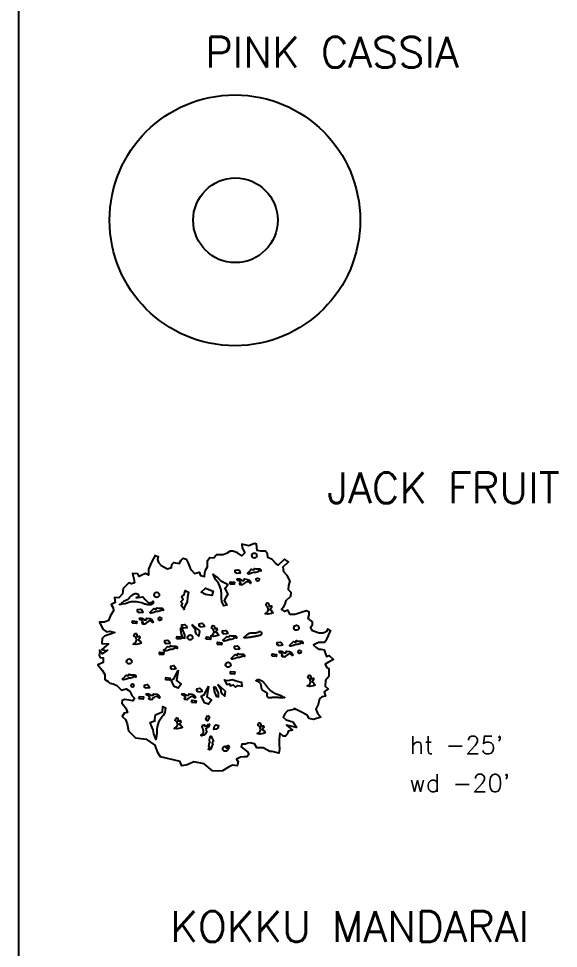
# Model space of a CAD drawing. Extents: x 2080 to 102399, y 2071 to 93424.
# Drawn here: x 73242 to 73790, y 75893 to 76835 of the extents above; entities that cross this region are included whole.
import ezdxf

# ---------------------------------------------------------------- set-up
doc = ezdxf.new("R2010")
doc.units = 0
doc.header["$LTSCALE"] = 20
doc.header["$MEASUREMENT"] = 0
doc.layers.add('PLANTS', color=3, linetype='Continuous')
doc.layers.add('TEXTS', color=2, linetype='Continuous')
doc.styles.add('a', font='romans.shx')

# ---------------------------------------------------------------- blocks, each defined once
blk = doc.blocks.new('TR5')
for points in [[(0.4901, 0.0988), (0.476, 0.108), (0.468, 0.096), (0.456, 0.09), (0.438, 0.09), (0.438, 0.09), (0.41, 0.1), (0.41, 0.1), (0.402, 0.116), (0.41, 0.126), (0.41, 0.138), (0.392, 0.152), (0.396, 0.168), (0.396, 0.18), (0.384, 0.186), (0.366, 0.18), (0.344, 0.172), (0.335, 0.17), (0.315, 0.17), (0.315, 0.17), (0.305, 0.188), (0.291, 0.182), (0.277, 0.192), (0.287, 0.204), (0.293, 0.214), (0.297, 0.23), (0.317, 0.248), (0.319, 0.264), (0.307, 0.276), (0.309, 0.294), (0.315, 0.313), (0.301, 0.337), (0.287, 0.353), (0.285, 0.373), (0.285, 0.373), (0.3068, 0.3948), (0.2906, 0.4069), (0.263, 0.381), (0.263, 0.381), (0.251, 0.389), (0.251, 0.389), (0.237, 0.405), (0.219, 0.413), (0.217, 0.429), (0.209, 0.441), (0.189, 0.441), (0.173, 0.443), (0.1696, 0.4703), (0.1611, 0.4733), (0.137, 0.463), (0.137, 0.463), (0.107, 0.471), (0.109, 0.455), (0.109, 0.455), (0.121, 0.433), (0.107, 0.421), (0.089, 0.433), (0.069, 0.441), (0.057, 0.441), (0.042, 0.431), (0.028, 0.425), (0.028, 0.425), (-0.0024, 0.425)], [(-0.2628, 0.4254), (-0.2799, 0.3933), (-0.2799, 0.3933), (-0.292, 0.363), (-0.2924, 0.3375), (-0.2924, 0.3375), (-0.3049, 0.3449), (-0.3206, 0.3382), (-0.3321, 0.3327), (-0.3375, 0.3442), (-0.3375, 0.3442), (-0.3613, 0.3457), (-0.355, 0.3219), (-0.3518, 0.3056), (-0.3646, 0.3016), (-0.3759, 0.3047), (-0.4004, 0.2812), (-0.4038, 0.2587), (-0.4197, 0.2406), (-0.4374, 0.2422), (-0.4343, 0.2212), (-0.4343, 0.2212), (-0.4526, 0.2125), (-0.4433, 0.1987), (-0.4422, 0.186), (-0.4422, 0.186), (-0.4553, 0.165), (-0.4553, 0.165), (-0.4629, 0.144), (-0.4808, 0.1372), (-0.5027, 0.1364), (-0.5027, 0.1364), (-0.4885, 0.1065), (-0.4724, 0.0961), (-0.4582, 0.0986), (-0.4357, 0.0925), (-0.4809, 0.0777), (-0.4809, 0.0777), (-0.4908, 0.067), (-0.4915, 0.0451), (-0.4632, 0.0437), (-0.4632, 0.0437), (-0.4923, 0.0204), (-0.476, 0.0154), (-0.4675, 0.0168), (-0.4901, 0.002), (-0.5019, 0.0175), (-0.5008, 0.0097), (-0.5008, 0.0097), (-0.504, -0.0054), (-0.4988, -0.0148), (-0.4866, -0.015), (-0.486, -0.0269), (-0.4859, -0.0362), (-0.5088, -0.0454), (-0.491, -0.0684), (-0.491, -0.0684), (-0.4793, -0.0862), (-0.4792, -0.1076), (-0.4652, -0.1169), (-0.4583, -0.1242), (-0.4442, -0.1273), (-0.4442, -0.1273), (-0.4273, -0.1333), (-0.4273, -0.1333), (-0.408, -0.1536), (-0.408, -0.1536), (-0.3881, -0.1484), (-0.3881, -0.1484), (-0.3727, -0.1586), (-0.3673, -0.1672), (-0.3632, -0.1772), (-0.3529, -0.1881), (-0.3588, -0.1992), (-0.3588, -0.1992), (-0.375, -0.1968), (-0.3947, -0.1935), (-0.4047, -0.1975), (-0.4064, -0.2102), (-0.3981, -0.2189), (-0.3892, -0.2311), (-0.3892, -0.2311), (-0.3825, -0.2496), (-0.3825, -0.2496), (-0.3967, -0.2521), (-0.3967, -0.2521), (-0.4055, -0.2661), (-0.3903, -0.2792), (-0.3836, -0.2977), (-0.3778, -0.3275), (-0.3641, -0.3427), (-0.3485, -0.3585), (-0.3016, -0.3632), (-0.2654, -0.3895), (-0.2547, -0.418), (-0.2417, -0.4377), (-0.1581, -0.4576)], [(-0.2673, 0.4225), (-0.251, 0.4186), (-0.2541, 0.4046), (-0.2501, 0.3917), (-0.2377, 0.3787), (-0.2377, 0.3787), (-0.2111, 0.3654), (-0.2111, 0.3654), (-0.194, 0.3707), (-0.1923, 0.3834), (-0.1837, 0.3917), (-0.1611, 0.3884), (-0.1523, 0.4023), (-0.1436, 0.4106), (-0.131, 0.4061), (-0.1229, 0.3889), (-0.1135, 0.3675), (-0.1087, 0.3596), (-0.0949, 0.3451), (-0.0949, 0.3451), (-0.0749, 0.3504), (-0.0696, 0.3361), (-0.0527, 0.3329), (-0.0509, 0.3484), (-0.0479, 0.3597), (-0.0391, 0.3736), (-0.0399, 0.4005), (-0.0297, 0.413), (-0.0127, 0.4126), (-0.0024, 0.425)], [(0.4136, 0.0398), (0.436, 0.052), (0.436, 0.052), (0.462, 0.052), (0.472, 0.064), (0.478, 0.08), (0.478, 0.08), (0.4893, 0.103)], [(0.4136, 0.0398), (0.426, 0.028), (0.426, 0.028), (0.436, 0.022), (0.446, 0.022), (0.446, 0.022), (0.46, 0.018), (0.466, 0.002), (0.47, -0.01), (0.482, -0.006), (0.482, -0.006), (0.4995, -0.0222), (0.478, -0.034), (0.464, -0.043), (0.47, -0.055), (0.48, -0.061), (0.48, -0.095), (0.466, -0.113), (0.464, -0.137), (0.4774, -0.1487), (0.46, -0.161), (0.46, -0.161), (0.4664, -0.1802), (0.45, -0.183), (0.44, -0.191), (0.44, -0.191), (0.434, -0.215), (0.434, -0.215), (0.424, -0.235), (0.4315, -0.2527), (0.446, -0.269), (0.446, -0.269), (0.4146, -0.2794), (0.396, -0.275), (0.388, -0.263), (0.368, -0.251), (0.331, -0.233), (0.331, -0.233), (0.3366, -0.2357), (0.303, -0.243), (0.291, -0.255), (0.291, -0.255), (0.285, -0.269), (0.297, -0.281), (0.3255, -0.2897), (0.3409, -0.313), (0.2988, -0.3042), (0.3239, -0.3245), (0.3239, -0.3245), (0.3053, -0.3293), (0.3028, -0.3407), (0.2939, -0.3504), (0.285, -0.3504), (0.2696, -0.3382), (0.2673, -0.3641), (0.2673, -0.3845), (0.2673, -0.3845), (0.269, -0.406), (0.2659, -0.4234), (0.237, -0.417), (0.227, -0.417), (0.215, -0.409), (0.215, -0.409), (0.199, -0.401), (0.199, -0.401), (0.171, -0.401), (0.171, -0.401), (0.161, -0.383), (0.161, -0.383), (0.143, -0.379), (0.133, -0.381), (0.123, -0.385), (0.108, -0.385), (0.104, -0.397), (0.104, -0.397), (0.117, -0.407), (0.133, -0.419), (0.137, -0.429), (0.129, -0.439), (0.117, -0.439), (0.102, -0.441), (0.102, -0.441), (0.084, -0.449), (0.084, -0.449), (0.092, -0.461), (0.092, -0.461), (0.088, -0.477), (0.068, -0.475), (0.05, -0.483), (0.0244, -0.4994), (0.004, -0.5), (-0.0182, -0.4997), (-0.054, -0.469), (-0.098, -0.461), (-0.126, -0.473), (-0.1493, -0.4772), (-0.158, -0.457)]]:
    blk.add_lwpolyline(points)
for points in [[(0.087, 0.345), (0.08, 0.349), (0.079, 0.353), (0.079, 0.359), (0.092, 0.361), (0.097, 0.356), (0.101, 0.347)], [(0.0335, 0.2845), (0.0472, 0.2573), (0.0394, 0.2432), (0.0316, 0.2291), (0.0433, 0.2095), (0.0433, 0.2095), (0.0307, 0.2075), (0.0214, 0.2254), (0.0198, 0.2401), (0.0204, 0.2545), (0.0204, 0.2545), (0.0185, 0.2757), (0.0185, 0.2757), (0.012, 0.294), (0.0077, 0.3034), (-0.005, 0.32), (-0.0149, 0.342), (-0.0137, 0.3392), (0.0053, 0.3273), (0.0181, 0.3143), (0.0368, 0.3044), (0.0474, 0.2968), (0.0359, 0.2799)], [(0.116, 0.314), (0.119, 0.322), (0.132, 0.32), (0.14, 0.316), (0.146, 0.308), (0.144, 0.303), (0.137, 0.309), (0.131, 0.31), (0.124, 0.308), (0.119, 0.304), (0.114, 0.301), (0.111, 0.296), (0.101, 0.297), (0.097, 0.302), (0.103, 0.304), (0.103, 0.304), (0.097, 0.313), (0.09, 0.315), (0.087, 0.322), (0.097, 0.322), (0.108, 0.315)], [(-0.048, 0.255), (-0.066, 0.265), (-0.048, 0.282), (-0.015, 0.269), (-0.021, 0.251)], [(0.056, 0.3), (0.059, 0.31), (0.076, 0.308), (0.074, 0.299)], [(-0.138, 0.1901), (-0.1525, 0.2077), (-0.1466, 0.2172), (-0.1535, 0.2242), (-0.144, 0.2344), (-0.15, 0.2465), (-0.1394, 0.2541), (-0.1394, 0.2541), (-0.1356, 0.272), (-0.1211, 0.2651), (-0.1251, 0.2442), (-0.1264, 0.2221), (-0.1371, 0.2059), (-0.1407, 0.1934)], [(0.218, 0.18), (0.222, 0.191), (0.218, 0.203), (0.21, 0.209), (0.216, 0.219), (0.222, 0.218), (0.223, 0.211), (0.226, 0.204), (0.234, 0.207), (0.234, 0.207), (0.235, 0.199), (0.235, 0.199), (0.228, 0.191), (0.228, 0.191), (0.235, 0.187), (0.242, 0.177), (0.234, 0.174), (0.219, 0.171), (0.207, 0.173)], [(-0.331, 0.177), (-0.338, 0.181), (-0.339, 0.185), (-0.339, 0.191), (-0.326, 0.193), (-0.321, 0.188), (-0.317, 0.179)], [(-0.362, 0.132), (-0.359, 0.142), (-0.342, 0.14), (-0.344, 0.131)], [(-0.302, 0.146), (-0.299, 0.154), (-0.286, 0.152), (-0.278, 0.148), (-0.272, 0.14), (-0.274, 0.135), (-0.281, 0.141), (-0.287, 0.142), (-0.294, 0.14), (-0.299, 0.136), (-0.304, 0.133), (-0.307, 0.128), (-0.317, 0.129), (-0.321, 0.134), (-0.315, 0.136), (-0.315, 0.136), (-0.321, 0.145), (-0.328, 0.147), (-0.331, 0.154), (-0.321, 0.154), (-0.31, 0.147)], [(-0.141, 0.111), (-0.148, 0.115), (-0.149, 0.119), (-0.149, 0.125), (-0.136, 0.127), (-0.131, 0.122), (-0.127, 0.113)], [(-0.106, 0.127), (-0.093, 0.107), (-0.093, 0.097), (-0.089, 0.088), (-0.089, 0.088), (-0.076, 0.077), (-0.076, 0.077), (-0.076, 0.077), (-0.073, 0.097), (-0.08, 0.105)], [(-0.067, 0.116), (-0.074, 0.12), (-0.075, 0.124), (-0.075, 0.13), (-0.062, 0.132), (-0.057, 0.127), (-0.053, 0.118)], [(-0.015, 0.084), (-0.011, 0.095), (-0.015, 0.107), (-0.023, 0.113), (-0.017, 0.123), (-0.011, 0.122), (-0.01, 0.115), (-0.007, 0.108), (0.001, 0.111), (0.001, 0.111), (0.002, 0.103), (0.002, 0.103), (-0.005, 0.095), (-0.005, 0.095), (0.002, 0.091), (0.009, 0.081), (0.001, 0.078), (-0.014, 0.075), (-0.026, 0.077)], [(-0.347, 0.05), (-0.343, 0.061), (-0.347, 0.073), (-0.355, 0.079), (-0.349, 0.089), (-0.343, 0.088), (-0.342, 0.081), (-0.339, 0.074), (-0.331, 0.077), (-0.331, 0.077), (-0.33, 0.069), (-0.33, 0.069), (-0.337, 0.061), (-0.337, 0.061), (-0.33, 0.057), (-0.323, 0.047), (-0.331, 0.044), (-0.346, 0.041), (-0.358, 0.043)], [(-0.157, 0.111), (-0.153, 0.087), (-0.146, 0.07), (-0.146, 0.07), (-0.136, 0.068), (-0.136, 0.083), (-0.147, 0.107)], [(0.033, 0.086), (0.026, 0.09), (0.025, 0.094), (0.025, 0.1), (0.038, 0.102), (0.043, 0.097), (0.047, 0.088)], [(0.1247, 0.0778), (0.1264, 0.0794), (0.128, 0.0811), (0.1295, 0.0827), (0.131, 0.0842), (0.1325, 0.0857), (0.134, 0.0871), (0.1355, 0.0882), (0.1372, 0.0892), (0.1389, 0.0899), (0.1408, 0.0903), (0.1427, 0.0906), (0.1447, 0.0907), (0.1469, 0.0908), (0.1491, 0.0907), (0.1514, 0.0907), (0.1538, 0.0907), (0.1563, 0.0907), (0.1588, 0.0908), (0.1613, 0.091), (0.1639, 0.0912), (0.1663, 0.0915), (0.1687, 0.0919), (0.1709, 0.0924), (0.173, 0.093), (0.1749, 0.0937), (0.1767, 0.0944), (0.1783, 0.0951), (0.1797, 0.0958), (0.1811, 0.0964), (0.1824, 0.0969), (0.1836, 0.0972), (0.1848, 0.0973), (0.186, 0.0972), (0.1871, 0.0969), (0.1882, 0.0963), (0.1892, 0.0956), (0.1901, 0.0947), (0.1908, 0.0936), (0.1914, 0.0924), (0.1918, 0.0912), (0.192, 0.0898), (0.192, 0.0884), (0.1918, 0.087), (0.1913, 0.0856), (0.1906, 0.0843), (0.1896, 0.083), (0.1884, 0.0819), (0.1868, 0.0808), (0.185, 0.08), (0.1829, 0.0793), (0.1807, 0.0787), (0.1782, 0.0782), (0.1757, 0.0778), (0.1732, 0.0774), (0.1707, 0.077), (0.1682, 0.0767), (0.1658, 0.0763), (0.1634, 0.0759), (0.161, 0.0754), (0.1586, 0.0749), (0.156, 0.0744), (0.1531, 0.0739), (0.15, 0.0733), (0.1465, 0.0727), (0.1426, 0.072), (0.1385, 0.0714), (0.1343, 0.0708), (0.1302, 0.0703), (0.1264, 0.0699), (0.123, 0.0696), (0.1202, 0.0695), (0.1182, 0.0697), (0.1171, 0.07), (0.1168, 0.0706), (0.1172, 0.0714), (0.1181, 0.0724), (0.1195, 0.0736), (0.1211, 0.0749), (0.1229, 0.0763)], [(-0.215, 0.044), (-0.222, 0.048), (-0.223, 0.052), (-0.223, 0.058), (-0.21, 0.06), (-0.205, 0.055), (-0.201, 0.046)], [(-0.172, 0.066), (-0.169, 0.076), (-0.152, 0.074), (-0.154, 0.065)], [(-0.046, 0.064), (-0.043, 0.074), (-0.026, 0.072), (-0.028, 0.063)], [(0.002, 0.041), (0.005, 0.051), (0.022, 0.049), (0.02, 0.04)], [(0.267, 0.036), (0.26, 0.04), (0.259, 0.044), (0.259, 0.05), (0.272, 0.052), (0.277, 0.047), (0.281, 0.038)], [(-0.246, -0.001), (-0.243, 0.009), (-0.226, 0.007), (-0.228, -0.002)], [(0.0838, 0.0199), (0.0768, 0.0239), (0.0758, 0.0279), (0.0758, 0.0339), (0.0888, 0.0359), (0.0938, 0.0309), (0.0978, 0.0219)], [(0.236, -0.009), (0.239, 0.001), (0.256, -0.001), (0.254, -0.01)], [(0.296, 0.005), (0.299, 0.013), (0.312, 0.011), (0.32, 0.007), (0.326, -0.001), (0.324, -0.006), (0.317, 0), (0.311, 0.001), (0.304, -0.001), (0.299, -0.005), (0.294, -0.008), (0.291, -0.013), (0.281, -0.012), (0.277, -0.007), (0.283, -0.005), (0.283, -0.005), (0.277, 0.004), (0.27, 0.006), (0.267, 0.013), (0.277, 0.013), (0.288, 0.006)], [(-0.189, -0.065), (-0.196, -0.061), (-0.197, -0.057), (-0.197, -0.051), (-0.184, -0.049), (-0.179, -0.054), (-0.175, -0.063)], [(-0.1657, -0.0678), (-0.1717, -0.1128), (-0.1527, -0.1278), (-0.1657, -0.1448), (-0.1827, -0.1388), (-0.1877, -0.1258), (-0.1957, -0.1108), (-0.1827, -0.1038)], [(0.057, -0.084), (0.06, -0.074), (0.077, -0.076), (0.075, -0.085)], [(-0.22, -0.11), (-0.217, -0.1), (-0.2, -0.102), (-0.202, -0.111)], [(0.032, -0.109), (0.043, -0.129), (0.054, -0.127), (0.058, -0.136), (0.071, -0.131), (0.08, -0.141), (0.091, -0.134), (0.091, -0.134), (0.109, -0.137), (0.108, -0.121), (0.087, -0.117), (0.066, -0.11), (0.047, -0.114), (0.034, -0.1127)], [(0.1972, -0.1547), (0.1955, -0.1528), (0.1943, -0.1509), (0.1933, -0.1489), (0.1925, -0.147), (0.192, -0.145), (0.1916, -0.143), (0.1913, -0.141), (0.191, -0.139), (0.1907, -0.137), (0.1905, -0.135), (0.1901, -0.1331), (0.1896, -0.1311), (0.189, -0.1293), (0.1882, -0.1275), (0.1871, -0.1258), (0.1858, -0.1242), (0.1843, -0.1227), (0.1825, -0.1213), (0.1805, -0.12), (0.1785, -0.1188), (0.1766, -0.1178), (0.1747, -0.1169), (0.173, -0.1161), (0.1715, -0.1155), (0.1703, -0.115), (0.1695, -0.1146), (0.1689, -0.1143), (0.1686, -0.114), (0.1686, -0.1137), (0.1687, -0.1134), (0.169, -0.113), (0.1695, -0.1125), (0.1701, -0.1119), (0.1709, -0.1112), (0.1718, -0.1104), (0.1729, -0.1097), (0.1741, -0.109), (0.1754, -0.1085), (0.1769, -0.1081), (0.1785, -0.108), (0.1803, -0.1081), (0.1821, -0.1085), (0.184, -0.1091), (0.186, -0.1099), (0.188, -0.1109), (0.19, -0.1119), (0.1919, -0.1131), (0.1937, -0.1143), (0.1954, -0.1156), (0.1969, -0.1169), (0.1984, -0.1182), (0.1998, -0.1196), (0.2011, -0.1209), (0.2023, -0.1223), (0.2035, -0.1237), (0.2047, -0.1252), (0.2058, -0.1266), (0.2068, -0.128), (0.2078, -0.1294), (0.2088, -0.1308), (0.2097, -0.132), (0.2104, -0.1332), (0.2111, -0.1342), (0.2117, -0.135), (0.2121, -0.1357), (0.2125, -0.1362), (0.2128, -0.1367), (0.2131, -0.1371), (0.2135, -0.1375), (0.214, -0.1381), (0.2146, -0.1388), (0.2153, -0.1397), (0.2163, -0.1408), (0.2174, -0.1421), (0.2187, -0.1435), (0.22, -0.145), (0.2213, -0.1465), (0.2226, -0.1479), (0.2237, -0.1492), (0.2247, -0.1503), (0.2254, -0.1512), (0.2261, -0.1519), (0.2266, -0.1524), (0.227, -0.1529), (0.2275, -0.1533), (0.2281, -0.1537), (0.2288, -0.1542), (0.2297, -0.1548), (0.2308, -0.1556), (0.2321, -0.1565), (0.2336, -0.1575), (0.2352, -0.1586), (0.2369, -0.1597), (0.2385, -0.1609), (0.2402, -0.162), (0.2418, -0.163), (0.2433, -0.164), (0.2448, -0.1648), (0.2462, -0.1656), (0.2476, -0.1664), (0.249, -0.1671), (0.2505, -0.1678), (0.2521, -0.1685), (0.2538, -0.1692), (0.2557, -0.1699), (0.2578, -0.1706), (0.26, -0.1713), (0.2622, -0.1721), (0.2646, -0.173), (0.2671, -0.1739), (0.2696, -0.1749), (0.2722, -0.176), (0.2747, -0.1772), (0.2773, -0.1784), (0.2797, -0.1796), (0.282, -0.1808), (0.2842, -0.182), (0.2861, -0.1831), (0.2877, -0.184), (0.2891, -0.1847), (0.29, -0.1853), (0.2906, -0.1857), (0.2909, -0.1859), (0.2908, -0.186), (0.2903, -0.186), (0.2895, -0.186), (0.2884, -0.186), (0.287, -0.186), (0.2853, -0.186), (0.2834, -0.1861), (0.2812, -0.1861), (0.2788, -0.1862), (0.2764, -0.1863), (0.2738, -0.1863), (0.2713, -0.1863), (0.2687, -0.1862), (0.2662, -0.1861), (0.2638, -0.1859), (0.2614, -0.1857), (0.259, -0.1855), (0.2567, -0.1853), (0.2543, -0.1852), (0.2519, -0.185), (0.2495, -0.185), (0.247, -0.185), (0.2446, -0.1852), (0.2421, -0.1853), (0.2396, -0.1856), (0.2372, -0.1858), (0.2348, -0.1861), (0.2325, -0.1863), (0.2303, -0.1865), (0.2283, -0.1867), (0.2263, -0.1867), (0.2246, -0.1867), (0.2229, -0.1865), (0.2214, -0.1861), (0.2201, -0.1856), (0.219, -0.1847), (0.2181, -0.1836), (0.2173, -0.1822), (0.2167, -0.1805), (0.2163, -0.1787), (0.216, -0.1768), (0.2159, -0.175), (0.2159, -0.1732), (0.216, -0.1717), (0.2162, -0.1704), (0.2165, -0.1694), (0.2168, -0.1688), (0.217, -0.1683), (0.2171, -0.1679), (0.217, -0.1676), (0.2166, -0.1673), (0.2159, -0.1669), (0.2147, -0.1663), (0.2131, -0.1654), (0.2111, -0.1643), (0.2088, -0.1631), (0.2064, -0.1616), (0.2039, -0.16), (0.2014, -0.1583), (0.1992, -0.1565)], [(0.398, -0.129), (0.402, -0.118), (0.398, -0.106), (0.39, -0.1), (0.396, -0.09), (0.402, -0.091), (0.403, -0.098), (0.406, -0.105), (0.414, -0.102), (0.414, -0.102), (0.415, -0.11), (0.415, -0.11), (0.408, -0.118), (0.408, -0.118), (0.415, -0.122), (0.422, -0.132), (0.414, -0.135), (0.399, -0.138), (0.387, -0.136)], [(-0.302, -0.146), (-0.309, -0.142), (-0.31, -0.138), (-0.31, -0.132), (-0.297, -0.13), (-0.292, -0.135), (-0.288, -0.144)], [(-0.077, -0.162), (-0.084, -0.158), (-0.085, -0.154), (-0.085, -0.148), (-0.072, -0.146), (-0.067, -0.151), (-0.063, -0.16)], [(-0.036, -0.137), (-0.042, -0.182), (-0.023, -0.197), (-0.036, -0.214), (-0.053, -0.208), (-0.058, -0.195), (-0.066, -0.18), (-0.053, -0.173)], [(-0.014, -0.139), (-0.01, -0.163), (-0.003, -0.18), (-0.003, -0.18), (0.007, -0.182), (0.007, -0.167), (-0.004, -0.143)], [(0.005, -0.13), (0.018, -0.15), (0.018, -0.16), (0.022, -0.169), (0.022, -0.169), (0.035, -0.18), (0.035, -0.18), (0.035, -0.18), (0.038, -0.16), (0.031, -0.152)], [(-0.333, -0.191), (-0.33, -0.181), (-0.313, -0.183), (-0.315, -0.192)], [(-0.273, -0.177), (-0.27, -0.169), (-0.257, -0.171), (-0.249, -0.175), (-0.243, -0.183), (-0.245, -0.188), (-0.252, -0.182), (-0.258, -0.181), (-0.265, -0.183), (-0.27, -0.187), (-0.275, -0.19), (-0.278, -0.195), (-0.288, -0.194), (-0.292, -0.189), (-0.286, -0.187), (-0.286, -0.187), (-0.292, -0.178), (-0.299, -0.176), (-0.302, -0.169), (-0.292, -0.169), (-0.281, -0.176)], [(-0.121, -0.177), (-0.118, -0.169), (-0.105, -0.171), (-0.097, -0.175), (-0.091, -0.183), (-0.093, -0.188), (-0.1, -0.182), (-0.106, -0.181), (-0.113, -0.183), (-0.118, -0.187), (-0.123, -0.19), (-0.126, -0.195), (-0.136, -0.194), (-0.14, -0.189), (-0.134, -0.187), (-0.134, -0.187), (-0.14, -0.178), (-0.147, -0.176), (-0.15, -0.169), (-0.14, -0.169), (-0.129, -0.176)], [(-0.108, -0.207), (-0.105, -0.197), (-0.088, -0.199), (-0.09, -0.208)], [(-0.2667, -0.2898), (-0.2618, -0.2598), (-0.2472, -0.253), (-0.2326, -0.2461), (-0.2305, -0.2234), (-0.2305, -0.2234), (-0.2192, -0.2291), (-0.2222, -0.249), (-0.2295, -0.2619), (-0.2385, -0.2733), (-0.2385, -0.2733), (-0.2494, -0.2915), (-0.2494, -0.2915), (-0.2549, -0.3101), (-0.2569, -0.3202), (-0.2564, -0.3411), (-0.2613, -0.3648), (-0.2607, -0.3618), (-0.269, -0.341), (-0.2717, -0.323), (-0.2811, -0.3039), (-0.2851, -0.2916), (-0.2659, -0.2846)], [(-0.171, -0.311), (-0.167, -0.3), (-0.171, -0.288), (-0.179, -0.282), (-0.173, -0.272), (-0.167, -0.273), (-0.166, -0.28), (-0.163, -0.287), (-0.155, -0.284), (-0.155, -0.284), (-0.154, -0.292), (-0.154, -0.292), (-0.161, -0.3), (-0.161, -0.3), (-0.154, -0.304), (-0.147, -0.314), (-0.155, -0.317), (-0.17, -0.32), (-0.182, -0.318)], [(-0.04, -0.263), (-0.0317, -0.2693), (-0.0396, -0.2845), (-0.0473, -0.2794)], [(-0.0483, -0.324), (-0.0419, -0.3297), (-0.0485, -0.3411), (-0.0551, -0.3471), (-0.0647, -0.3499), (-0.0686, -0.3462), (-0.0605, -0.3418), (-0.0574, -0.3366), (-0.0568, -0.3293), (-0.0588, -0.3232), (-0.0598, -0.3175), (-0.0634, -0.3129), (-0.0589, -0.3039), (-0.0528, -0.302), (-0.053, -0.3083), (-0.053, -0.3083), (-0.0425, -0.3059), (-0.0381, -0.3001), (-0.0305, -0.2998), (-0.0341, -0.3091), (-0.0445, -0.3169)], [(-0.009, -0.308), (-0.0028, -0.3029), (0.0013, -0.3034), (0.0069, -0.3055), (0.0041, -0.3184), (-0.0023, -0.3213), (-0.0122, -0.3218)], [(0.184, -0.333), (0.188, -0.322), (0.184, -0.31), (0.176, -0.304), (0.182, -0.294), (0.188, -0.295), (0.189, -0.302), (0.192, -0.309), (0.2, -0.306), (0.2, -0.306), (0.201, -0.314), (0.201, -0.314), (0.194, -0.322), (0.194, -0.322), (0.201, -0.326), (0.208, -0.336), (0.2, -0.339), (0.185, -0.342), (0.173, -0.34)]]:
    blk.add_lwpolyline(points, close=True)
for points in [[(0.136, 0.35), (0.136, 0.35), (0.148, 0.363), (0.157, 0.361), (0.161, 0.367), (0.167, 0.365), (0.176, 0.365), (0.184, 0.365), (0.189, 0.361), (0.189, 0.355), (0.18, 0.357), (0.177, 0.353), (0.167, 0.35), (0.159, 0.35), (0.149, 0.346), (0.137, 0.343, -1.079877), (0.136, 0.35)], [(-0.282, 0.182), (-0.282, 0.182), (-0.27, 0.195), (-0.261, 0.193), (-0.257, 0.199), (-0.251, 0.197), (-0.242, 0.197), (-0.234, 0.197), (-0.229, 0.193), (-0.229, 0.187), (-0.238, 0.189), (-0.241, 0.185), (-0.251, 0.182), (-0.259, 0.182), (-0.269, 0.178), (-0.281, 0.175, -1.079877), (-0.282, 0.182)], [(0.031, 0.063), (0.031, 0.063), (0.043, 0.076), (0.052, 0.074), (0.056, 0.08), (0.062, 0.078), (0.071, 0.078), (0.079, 0.078), (0.084, 0.074), (0.084, 0.068), (0.075, 0.07), (0.072, 0.066), (0.062, 0.063), (0.054, 0.063), (0.044, 0.059), (0.032, 0.056, -1.079877), (0.031, 0.063)], [(0.316, 0.041), (0.316, 0.041), (0.328, 0.054), (0.337, 0.052), (0.341, 0.058), (0.347, 0.056), (0.356, 0.056), (0.364, 0.056), (0.369, 0.052), (0.369, 0.046), (0.36, 0.048), (0.357, 0.044), (0.347, 0.041), (0.339, 0.041), (0.329, 0.037), (0.317, 0.034, -1.079877), (0.316, 0.041)], [(-0.223, 0.02), (-0.223, 0.02), (-0.211, 0.033), (-0.202, 0.031), (-0.198, 0.037), (-0.192, 0.035), (-0.183, 0.035), (-0.175, 0.035), (-0.17, 0.031), (-0.17, 0.025), (-0.179, 0.027), (-0.182, 0.023), (-0.192, 0.02), (-0.2, 0.02), (-0.21, 0.016), (-0.222, 0.013, -1.079877), (-0.223, 0.02)], [(0.0662, -0.0145), (0.0662, -0.0145), (0.0782, -0.0015), (0.0872, -0.0035), (0.0912, 0.0025), (0.0972, 0.0005), (0.1062, 0.0005), (0.1142, 0.0005), (0.1192, -0.0035), (0.1192, -0.0095), (0.1102, -0.0075), (0.1072, -0.0115), (0.0972, -0.0145), (0.0892, -0.0145), (0.0792, -0.0185), (0.0672, -0.0215, -1.079877), (0.0662, -0.0145)], [(-0.4, -0.103), (-0.4, -0.103), (-0.388, -0.09), (-0.379, -0.092), (-0.375, -0.086), (-0.369, -0.088), (-0.36, -0.088), (-0.352, -0.088), (-0.347, -0.092), (-0.347, -0.098), (-0.356, -0.096), (-0.359, -0.1), (-0.369, -0.103), (-0.377, -0.103), (-0.387, -0.107), (-0.399, -0.11, -1.079877), (-0.4, -0.103)], [(0.455, -0.255), (0.455, -0.255, 1.511675)], [(-0.0219, -0.3556), (-0.0219, -0.3556), (-0.014, -0.3714), (-0.0191, -0.3791), (-0.0149, -0.385), (-0.019, -0.3899), (-0.0222, -0.3983), (-0.025, -0.4057), (-0.0306, -0.409), (-0.0362, -0.4068), (-0.0311, -0.3991), (-0.0337, -0.3949), (-0.033, -0.3845), (-0.0301, -0.377), (-0.0303, -0.3663), (-0.0288, -0.354, -1.079877), (-0.0219, -0.3556)]]:
    blk.add_lwpolyline(points, format="xyb")
blk.add_lwpolyline([(-0.347, 0.2414), (-0.3169, 0.2459), (-0.3059, 0.2342), (-0.2948, 0.2224, 0.266436), (-0.2858, 0.2196, 0.1561), (-0.2726, 0.2274), (-0.2726, 0.2274, -0.116434), (-0.2719, 0.219, -0.207655), (-0.2746, 0.2149, -0.107932), (-0.2829, 0.2116, -0.083065), (-0.2944, 0.2116, -0.009459), (-0.302, 0.213, -0.010145), (-0.309, 0.2146, -0.027316), (-0.3145, 0.2163, -0.018444), (-0.3225, 0.2196), (-0.3225, 0.2196), (-0.3432, 0.2243), (-0.3432, 0.2243, 0.015555), (-0.3545, 0.2244, 0.021378), (-0.3626, 0.2238, 0.002422), (-0.3707, 0.2229, 0.009229), (-0.3728, 0.2226, 0.095406), (-0.3832, 0.2188, -0.107773), (-0.3926, 0.2157), (-0.4166, 0.213), (-0.4135, 0.2134, 0.228657), (-0.4068, 0.2175, -0.118885), (-0.3964, 0.2277, -0.04643), (-0.3863, 0.2325, 0.073533), (-0.38, 0.2359, 0.051142), (-0.3742, 0.2413, -0.031024), (-0.3648, 0.2506, -0.023767), (-0.3596, 0.2549, -0.025611), (-0.3543, 0.2583, -0.375538), (-0.3367, 0.2549, -0.572746), (-0.3418, 0.2422)], format="xyb", close=True)
for centre, radius in [((0.161, 0.422), 0.0108), ((0.175, 0.319), 0.00671), ((-0.257, 0.254), 0.0108), ((-0.243, 0.151), 0.00671), ((0.341, 0.113), 0.0108), ((-0.114, 0.072), 0.0108), ((0.355, 0.01), 0.00671), ((-0.375, -0.031), 0.0108), ((0.049, -0.045), 0.0108), ((-0.361, -0.134), 0.00671), ((0.0364, -0.4046), 0.0108), ((0.047, -0.398), 0.00671)]:
    blk.add_circle(centre, radius)
blk = doc.blocks.new('A$C35AE5E1D')
at = {"layer": 'PLANTS', "linetype": 'Continuous', "ltscale": 0.5}
for centre, radius in [((-0.54, 0), 127.14), ((0, 0), 42.92)]:
    blk.add_circle(centre, radius, dxfattribs=at)

msp = doc.modelspace()

# ---------------------------------------------------------------- linework, layer by layer
at = {"color": 7}
msp.add_line((73241.753, 77729.533), (73241.753, 75092.056), dxfattribs=at)

# ---------------------------------------------------------------- block references
at = {"layer": 'PLANTS', "linetype": 'Continuous', "ltscale": 0.5}
msp.add_blockref('A$C35AE5E1D', (73461.79, 76630.584), dxfattribs=at)
at = {"layer": 'PLANTS', "xscale": 236.9480999984662, "yscale": 236.9480999984662, "zscale": 236.9480999984662}
msp.add_blockref('TR5', (73442.833, 76190.796), dxfattribs=at)

# ---------------------------------------------------------------- texts
at = {"layer": 'TEXTS', "style": 'a'}
for s, height, p in [('PINK CASSIA', 31.104, (73431.068, 76785.398)), ('JACK FRUIT', 31.104, (73554.928, 76343.714)), ("ht -25'", 18, (73638.783, 76089.768)), ("wd -20'", 18, (73638.122, 76051.14)), ('KOKKU MANDARAI', 31.104, (73395.767, 75899.114))]:
    msp.add_text(s, height=height, dxfattribs=at).set_placement(p)

doc.saveas('drawing.dxf')
